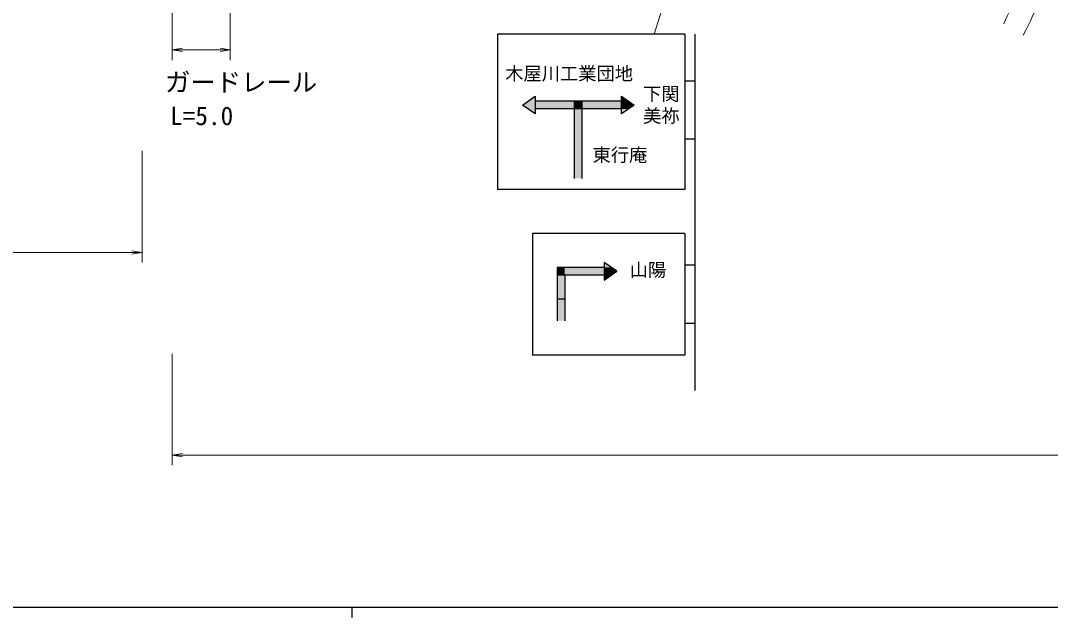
# Model space of a CAD drawing. Units: millimetres at full size, sheet at 1:1000; details may follow other scales. Extents: x 40000 to 680000, y 20000 to 380000.
# Drawn here: x 235335 to 336888, y 204000 to 262858 of the extents above; entities that cross this region are included whole.
import ezdxf
from ezdxf.enums import TextEntityAlignment as Align

# ---------------------------------------------------------------- set-up
doc = ezdxf.new("R2010")
doc.units = ezdxf.units.MM
doc.header["$LTSCALE"] = 1000
for name, color, linetype, lineweight in [('M-BGD', 7, 'Continuous', 13), ('M-STR-HTXT', 7, 'Continuous', 13), ('M-STR-STRC', 7, 'Continuous', 13), ('M-TTL-BAND', 7, 'Continuous', 25)]:
    doc.layers.add(name, color=color, linetype=linetype, lineweight=lineweight)
doc.styles.add('ＭＳ ゴシック', font='')
doc.styles.get('ＭＳ ゴシック').set_extended_font_data('MS Gothic')

# ---------------------------------------------------------------- blocks, each defined once
blk = doc.blocks.new('open_arrow')
at = {"color": 0, "linetype": 'Continuous', "lineweight": -2}
blk.add_lwpolyline([(7.5, 1.25), (0, 0), (7.5, -1.25)], dxfattribs=at)

msp = doc.modelspace()

# ---------------------------------------------------------------- hatches: boundary and pattern name
at = {"layer": 'M-STR-STRC'}
for points in [[(286088, 254151), (286088, 253651), (284838, 254526), (286088, 255401), (286088, 254901)], [(289963, 254151), (286088, 254151), (286088, 254901), (289963, 254901)], [(290713, 254151), (289963, 254151), (289963, 254901), (290713, 254901)], [(294588, 254151), (290713, 254151), (290713, 254901), (294588, 254901)], [(295838, 254526), (295303, 254151), (294588, 254151), (294588, 254901), (294588, 255401)], [(294588, 253651), (294588, 254151), (294588, 254901), (294588, 255401), (295838, 254526)], [(290713, 247293), (289963, 247293), (289963, 254151), (290713, 254151)], [(294126, 238138), (292876, 239013), (292876, 238513), (292876, 237763), (292876, 237263)], [(292876, 239013), (292876, 238513), (292876, 237763), (292876, 237263), (294126, 238138)], [(294126, 238138), (292876, 239013), (292876, 238513), (292876, 237763), (292876, 237263)], [(289001, 238513), (288251, 238513), (288251, 237763), (289001, 237763)], [(292876, 238513), (288251, 238513), (288251, 237763), (289001, 237763), (292876, 237763)], [(289001, 237763), (288251, 237763), (288251, 235388), (289001, 235388)], [(289001, 237763), (288251, 237763), (288251, 235388), (289001, 235388)], [(289001, 237763), (288251, 237763), (288251, 233253), (289001, 233253)], [(292876, 238513), (289001, 238513), (289001, 237763), (292876, 237763)], [(294126, 238138), (293590, 238513), (292876, 238513), (292876, 237763), (292876, 237263)]]:
    msp.add_hatch(color=256, dxfattribs=at).paths.add_polyline_path(points)

# ---------------------------------------------------------------- linework, layer by layer
at = {"layer": 'M-BGD'}
for points in [[(335936, 291292), (336238, 289978), (336312, 289566), (336448, 288444), (336631, 286933), (336574, 286071), (336557, 284549), (336540, 283036), (336394, 282193), (336261, 280685), (336014, 277889), (335959, 276310), (335537, 273535), (335164, 271080), (334965, 269683), (334205, 267319), (333590, 265409), (333294, 264706), (332289, 262552)], [(334205, 261430), (335011, 263025), (335219, 263480), (335817, 264819), (336819, 267061), (337359, 268337), (338084, 270684), (338733, 272787), (339050, 273986), (339439, 276152), (339785, 278077), (339902, 279175), (339977, 281129), (340051, 283083), (340007, 284190), (339766, 286130), (339547, 287900), (339398, 288547), (338891, 290611)]]:
    msp.add_open_spline(points, degree=3, knots=[0, 0, 0, 0, 1, 1, 1, 2, 2, 2, 3, 3, 3, 4, 4, 4, 5, 5, 5, 6, 6, 6, 6], dxfattribs=at)
at = {"layer": 'M-STR-HTXT'}
for p, q in [((250298, 266117), (250298, 258966)), ((256016, 266117), (256016, 258966)), ((250298, 259966), (256016, 259966)), ((247311, 250000), (247311, 239000)), ((191382, 240000), (247311, 240000)), ((250298, 230000), (250298, 219000)), ((250298, 220000), (456891, 220000))]:
    msp.add_line(p, q, dxfattribs=at)
at = {"layer": 'M-STR-STRC'}
msp.add_line((310829, 302711), (297803, 261524), dxfattribs=at)
at = {"layer": 'M-STR-STRC', "lineweight": 25}
for p, q in [((282380, 261524), (282380, 246200)), ((300825, 261524), (282380, 261524)), ((300825, 261524), (300825, 246200)), ((301825, 261524), (301825, 244524)), ((301825, 256899), (300825, 256899)), ((284838, 254526), (286088, 255401)), ((286088, 255401), (286088, 253651)), ((294588, 254901), (286088, 254901)), ((289963, 247293), (289963, 254901)), ((290713, 254901), (289963, 254901)), ((290713, 247293), (290713, 254901)), ((294588, 253651), (294588, 255401)), ((294588, 255401), (295838, 254526)), ((286088, 253651), (284838, 254526)), ((294588, 254151), (286088, 254151)), ((295838, 254526), (294588, 253651)), ((301825, 251149), (300825, 251149)), ((300825, 246200), (282380, 246200)), ((301825, 244524), (301825, 226362)), ((285825, 241862), (285825, 229862)), ((300825, 241862), (285825, 241862)), ((300825, 241862), (300825, 229862)), ((292876, 239013), (292876, 237263)), ((294126, 238138), (292876, 239013)), ((301825, 238737), (300825, 238737)), ((288251, 238513), (288251, 233253)), ((292876, 238513), (288251, 238513)), ((292876, 237763), (288251, 237763)), ((289001, 237763), (289001, 233253)), ((292876, 237263), (294126, 238138)), ((289001, 235388), (288251, 235388)), ((301825, 232987), (300825, 232987)), ((300825, 229862), (285825, 229862))]:
    msp.add_line(p, q, dxfattribs=at)
at = {"layer": 'M-TTL-BAND'}
for p, q in [((40000, 205000), (579000, 205000)), ((268000, 205000), (268000, 204000))]:
    msp.add_line(p, q, dxfattribs=at)

# ---------------------------------------------------------------- block references
at = {"layer": 'M-STR-HTXT', "xscale": 133, "yscale": 133}
for p in [(250298, 259966), (250298, 220000)]:
    msp.add_blockref('open_arrow', p, dxfattribs=at)
at = {"layer": 'M-STR-HTXT', "xscale": 133, "yscale": 133, "rotation": 180}
for p in [(256016, 259966), (247311, 240000)]:
    msp.add_blockref('open_arrow', p, dxfattribs=at)

# ---------------------------------------------------------------- texts
at = {"layer": 'M-STR-HTXT', "style": 'ＭＳ ゴシック'}
msp.add_text('ガードレール', height=1833, dxfattribs=at).set_placement((257078, 256785), align=Align.MIDDLE_CENTER)
msp.add_text('L=5.0', height=1833, dxfattribs=at).set_placement((253188, 252000), align=Align.BOTTOM_CENTER)
at = {"layer": 'M-STR-STRC', "style": 'ＭＳ ゴシック'}
for s, p in [('木屋川工業団地', (289425, 257636)), ('美祢', (298526, 253471)), ('東行庵', (294439, 249612)), ('山陽', (297203, 238267))]:
    msp.add_text(s, height=1320, dxfattribs=at).set_placement(p, align=Align.MIDDLE_CENTER)
msp.add_text('下関', height=1320, dxfattribs=at).set_placement((296726, 254571), align=Align.BOTTOM_LEFT)

doc.saveas('drawing.dxf')
